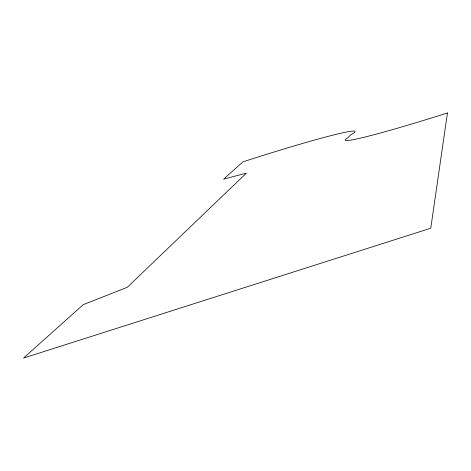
<?xml version="1.0" encoding="UTF-8"?>
<svg xmlns="http://www.w3.org/2000/svg" width="471" height="471" viewBox="0 0 471 471"><rect width="100%" height="100%" fill="white"/><g stroke="black" fill="none" stroke-linecap="round" stroke-linejoin="round"><path stroke-width="0.71" d="M447.45 112.946L430.771 228.223L23.55 358.054L83.249 304.666L127.282 287.304L246.368 173.157L223.631 179.133L242.954 161.853L256.083 157.614A134.665 6.288 -18.2 0 1 351.048 134.565L347.268 138.227A114.989 5.575 -17.9 0 0 447.45 112.946"/></g></svg>
